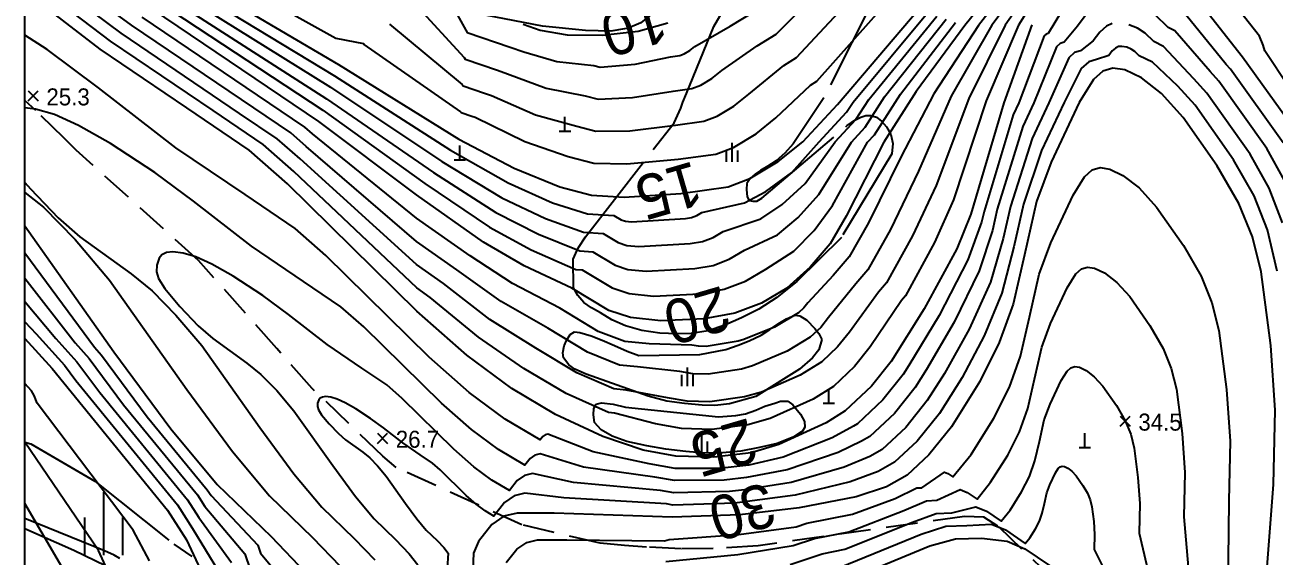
# Model space of a CAD drawing. Header units: millimetres. Extents: x 1017314 to 1767314, y 895264 to 1556514.
# Drawn here: x 1017314 to 1215245, y 1044572 to 1128783 of the extents above; entities that cross this region are included whole.
import ezdxf
from ezdxf.enums import TextEntityAlignment as Align

# ---------------------------------------------------------------- set-up
doc = ezdxf.new("R2010")
doc.units = ezdxf.units.MM
doc.header["$LTSCALE"] = 1000
doc.linetypes.add('15M2P5', pattern=[17.5, 15, -2.5])
doc.linetypes.add('5M2P5', pattern=[7.5, 5, -2.5])
for name, color, linetype in [('A0013110', 1, 'Continuous'), ('A0023119', 1, '5M2P5'), ('C0285311', 7, 'Continuous'), ('D0015112', 3, '15M2P5'), ('D0015212', 3, 'Continuous'), ('F0017111', 30, 'Continuous'), ('F0017114', 7, 'Continuous'), ('F0017131', 7, 'Continuous'), ('F0027132', 7, 'Continuous'), ('F0027217', 7, 'Continuous'), ('등1', 8, 'Continuous')]:
    doc.layers.add(name, color=color, linetype=linetype)
doc.styles.add('HIST', font='H2GPRM.TTF')
doc.styles.add('NGSW', font='H2GPRM.TTF')

# ---------------------------------------------------------------- blocks, each defined once
blk = doc.blocks.new('C0285311')
at = {"layer": 'C0285311', "color": 0}
for p, q in [((-0.024, 0.014), (-0.024, 7.514)), ((-3.024, 0.014), (2.976, 0.014))]:
    blk.add_line(p, q, dxfattribs=at)
blk = doc.blocks.new('D0015212')
at = {"layer": 'D0015212', "color": 0}
for p, q in [((-0.077, -4.058), (-0.077, 5.942)), ((-3.077, -4.058), (-3.077, 1.942)), ((2.923, -4.058), (2.923, 1.942))]:
    blk.add_line(p, q, dxfattribs=at)
blk = doc.blocks.new('F0027217')
at = {"layer": 'F0027217', "color": 0}
for p, q in [((-2.652, 2.652), (2.652, -2.652)), ((-2.652, -2.652), (2.652, 2.652))]:
    blk.add_line(p, q, dxfattribs=at)

msp = doc.modelspace()

# ---------------------------------------------------------------- linework, layer by layer
at = {"elevation": 0}
msp.add_lwpolyline([(1017314.291, 1345263.706), (1767314.291, 1345263.706), (1767314.291, 895263.706), (1017314.291, 895263.706)], close=True, dxfattribs=at)
at = {"layer": 'A0013110', "elevation": 0}
msp.add_lwpolyline([(1150054.79, 1172087.632), (1148384.099, 1170321.623), (1143607.099, 1163607.623), (1131835.099, 1148421.623), (1124229.099, 1139076.623), (1121333.099, 1135046.623), (1118164.099, 1131779.623), (1114901.099, 1129126.623), (1112795.099, 1128234.623), (1112308.099, 1128145.623), (1110157.099, 1127813.623), (1106134.099, 1127891.623), (1099299.099, 1128608.623), (1090307.099, 1130339.623), (1082307.099, 1131580.623), (1070721.099, 1133298.623), (1058805.099, 1135358.623), (1049600.099, 1137787.623), (1041411.099, 1141056.623), (1031402.099, 1146205.623), (1023737.099, 1150709.623), (1017314.291, 1155095.497)], dxfattribs=at)
at = {"layer": 'A0023119', "elevation": 0}
msp.add_lwpolyline([(1180710.099, 1040500.623), (1171502.099, 1049293.623), (1169260.099, 1050742.623), (1166170.099, 1050863.623), (1133489.099, 1046190.623), (1126385.099, 1045773.623), (1121297.099, 1045710.623), (1115793.099, 1045988.623), (1112332.099, 1046251.623), (1108482.099, 1046608.623), (1096067.099, 1049507.623), (1076149.099, 1058611.623), (1074036.099, 1060401.623), (1062838.099, 1071156.623), (1057224.099, 1077470.623), (1044828.099, 1091411.623), (1025414.099, 1108940.623), (1023490.099, 1110905.623), (1019025.099, 1115202.623), (1017314.291, 1116817.41)], dxfattribs=at)
at = {"layer": 'D0015112', "elevation": 0}
for points in [[(1151730.099, 1132698.623), (1143909.099, 1117249.623), (1139048.099, 1109912.623), (1137736.099, 1108449.623), (1136335.099, 1107215.623), (1135025.099, 1106404.623), (1133889.099, 1105718.623), (1133024.099, 1105134.623), (1132245.099, 1104428.623), (1131729.099, 1103654.623), (1131657.099, 1102678.623), (1131743.099, 1101548.623), (1132059.099, 1100956.623), (1132657.099, 1100829.623), (1133312.099, 1100847.623), (1134058.099, 1101301.623), (1147628.099, 1112815.623), (1148817.099, 1113679.623), (1149782.099, 1114186.623), (1150553.099, 1114452.623), (1151374.099, 1114420.623), (1152272.099, 1114145.623), (1153052.099, 1113531.623), (1153861.099, 1112626.623), (1154497.099, 1111415.623), (1154815.099, 1109964.623), (1154702.099, 1108327.623), (1146699.099, 1095104.623), (1139628.099, 1088106.623), (1136462.099, 1085570.623), (1133591.099, 1083727.623), (1130837.099, 1082320.623), (1128201.099, 1081196.623), (1125567.099, 1080300.623), (1122879.099, 1079882.623), (1120672.099, 1079789.623), (1117936.099, 1079906.623), (1115090.099, 1080335.623), (1112496.099, 1081049.623), (1110313.099, 1082050.623), (1108536.099, 1083113.623), (1107086.099, 1083952.623), (1105892.099, 1084774.623), (1104936.099, 1085863.623), (1104214.099, 1087117.623), (1104209.099, 1091651.623), (1104582.099, 1092607.623), (1105051.099, 1093493.623), (1106152.099, 1095196.623), (1120162.099, 1113245.623), (1121231.099, 1115590.623), (1121576.099, 1116522.623), (1122150.099, 1117898.623), (1126496.099, 1128535.623), (1133974.099, 1141521.623)], [(1017314.291, 1062603.441), (1018243.099, 1062338.623), (1028369.099, 1056428.623), (1040911.099, 1046474.623), (1043753.099, 1044514.623)], [(1032355.099, 1044167.623), (1031422.099, 1044716.623), (1029894.099, 1045396.623), (1017314.291, 1050529.518)], [(1017314.291, 1048947.369), (1025059.099, 1045477.623), (1033475.099, 1041437.623), (1034816.099, 1040756.623), (1035893.099, 1040067.623), (1036713.099, 1039255.623), (1037302.099, 1038539.623), (1038096.099, 1037486.623), (1038956.099, 1035870.623), (1039514.099, 1034764.623), (1039990.099, 1033561.623), (1040019.099, 1032961.623), (1039872.099, 1032429.623), (1039513.099, 1031865.623), (1038573.099, 1031337.623), (1037103.099, 1030804.623), (1024271.099, 1028330.623), (1017314.291, 1027541.072)]]:
    msp.add_lwpolyline(points, dxfattribs=at)
for points in [[(1143129.099, 1077249.623), (1142134.099, 1076008.623), (1140035.099, 1074210.623), (1133111.099, 1069885.623), (1128947.099, 1068709.623), (1126651.099, 1068433.623), (1124605.099, 1068470.623), (1121819.099, 1068747.623), (1119041.099, 1069127.623), (1116074.099, 1069931.623), (1106243.099, 1073427.623), (1104464.099, 1074203.623), (1103476.099, 1074884.623), (1102659.099, 1076018.623), (1102549.099, 1076791.623), (1102743.099, 1077884.623), (1103143.099, 1078773.623), (1103723.099, 1079679.623), (1104420.099, 1080105.623), (1105265.099, 1080041.623), (1107036.099, 1079491.623), (1108782.099, 1078806.623), (1110727.099, 1077959.623), (1112717.099, 1077057.623), (1114581.099, 1076391.623), (1124263.099, 1076544.623), (1128351.099, 1077343.623), (1130304.099, 1077999.623), (1132059.099, 1078672.623), (1133984.099, 1079578.623), (1135364.099, 1080493.623), (1136692.099, 1081398.623), (1137968.099, 1082210.623), (1139307.099, 1082758.623), (1140116.099, 1082653.623), (1141232.099, 1081974.623), (1142487.099, 1080670.623), (1143130.099, 1079836.623), (1143613.099, 1078886.623)], [(1140208.099, 1067052.623), (1140821.099, 1065897.623), (1140895.099, 1065030.623), (1140529.099, 1064375.623), (1139145.099, 1063464.623), (1136492.099, 1062399.623), (1133698.099, 1061764.623), (1130755.099, 1061203.623), (1127836.099, 1060916.623), (1125072.099, 1060905.623), (1122058.099, 1061138.623), (1118861.099, 1061543.623), (1115849.099, 1062043.623), (1112676.099, 1062739.623), (1110360.099, 1063558.623), (1108645.099, 1064592.623), (1107586.099, 1065746.623), (1107400.099, 1066953.623), (1107448.099, 1067957.623), (1107853.099, 1068670.623), (1108697.099, 1068873.623), (1110503.099, 1068637.623), (1112493.099, 1068199.623), (1127209.099, 1066630.623), (1129954.099, 1066871.623), (1131467.099, 1067105.623), (1133145.099, 1067720.623), (1134568.099, 1068326.623), (1136135.099, 1068806.623), (1137059.099, 1069123.623), (1138209.099, 1069115.623), (1138990.099, 1068554.623)]]:
    msp.add_lwpolyline(points, close=True, dxfattribs=at)
at = {"layer": 'F0017111'}
for points, elevation in [([(1176513.099, 1141456.623), (1166274.099, 1128683.623), (1158533.099, 1118209.623), (1153390.099, 1110182.623), (1147460.099, 1098439.623), (1144915.099, 1094101.623), (1141748.099, 1090388.623), (1138053.099, 1087037.623), (1134025.099, 1084664.623), (1129807.099, 1083061.623), (1124921.099, 1082201.623), (1118072.099, 1081884.623), (1113266.099, 1082376.623), (1109859.099, 1083495.623), (1103952.099, 1087055.623), (1096405.099, 1090611.623), (1089959.099, 1094352.623), (1079331.099, 1101853.623), (1063876.099, 1113486.623), (1037521.099, 1131270.623)], 20000), ([(1042800.099, 1136761.623), (1066979.099, 1122506.623), (1086086.099, 1110686.623), (1094845.099, 1106080.623), (1102057.099, 1103094.623), (1107107.099, 1101803.623), (1112267.099, 1101480.623), (1121233.099, 1102069.623), (1128723.099, 1103114.623), (1132196.099, 1104432.623), (1136649.099, 1107111.623), (1140577.099, 1110271.623), (1146051.099, 1116155.623), (1158846.099, 1131185.623)], 15000), ([(1096236.099, 1128896.623), (1098945.099, 1127949.623), (1103253.099, 1127195.623), (1108799.099, 1127158.623), (1114465.099, 1127811.623), (1119192.099, 1129122.623)], 10000), ([(1213878.099, 1039398.623), (1215183.099, 1055923.623), (1215441.099, 1067696.623), (1214721.099, 1077963.623), (1213213.099, 1089662.623), (1211837.099, 1095162.623), (1209683.099, 1100452.623), (1206200.099, 1106476.623), (1200860.099, 1114129.623), (1197415.099, 1117915.623), (1194226.099, 1120388.623), (1191591.099, 1121654.623), (1189706.099, 1121946.623), (1188125.099, 1121473.623), (1186625.099, 1120126.623), (1184359.099, 1116482.623), (1179904.099, 1107016.623), (1177632.099, 1100789.623), (1175720.099, 1092315.623), (1173923.099, 1084535.623), (1171712.099, 1078410.623), (1168627.099, 1072256.623), (1164120.099, 1065081.623), (1160538.099, 1060620.623), (1157097.099, 1057393.623), (1153855.099, 1055545.623), (1149052.099, 1053977.623), (1140019.099, 1052213.623), (1130604.099, 1051121.623), (1119886.099, 1050724.623), (1101182.099, 1051384.623), (1095335.099, 1051393.623), (1093217.099, 1050881.623), (1091287.099, 1049552.623), (1089181.099, 1046892.623), (1088370.099, 1045027.623), (1088217.099, 1041165.623)], 30000), ([(1017314.291, 1079067.986), (1021619.099, 1074308.623), (1039891.099, 1051862.623), (1042884.099, 1047165.623), (1045893.099, 1040813.623), (1048071.099, 1034662.623), (1049047.099, 1029546.623), (1049440.099, 1023139.623), (1048991.099, 1011152.623), (1048303.099, 1005468.623), (1047212.099, 1001961.623), (1044482.099, 996766.623), (1040262.099, 990645.623), (1036197.099, 986003.623), (1022049.099, 973464.623), (1017314.291, 969744.179)], 20000), ([(1146039.099, 1040102.623), (1160689.099, 1046193.623), (1164784.099, 1047273.623), (1168914.099, 1047421.623), (1172939.099, 1046903.623), (1175744.099, 1045720.623), (1179657.099, 1043055.623)], 35000)]:
    msp.add_lwpolyline(points, dxfattribs=dict(at, elevation=elevation))
at = {"layer": 'F0017114', "elevation": 25000}
for points in [[(1176867.099, 1128787.623), (1172421.099, 1116417.623), (1167210.099, 1098787.623), (1164956.099, 1093259.623), (1159822.099, 1083787.623), (1154568.099, 1075429.623), (1151438.099, 1071512.623), (1147262.099, 1067584.623), (1144265.099, 1065669.623), (1136799.099, 1062235.623), (1132389.099, 1060956.623), (1126494.099, 1060275.623), (1120454.099, 1060411.623), (1115290.099, 1061338.623), (1108883.099, 1063543.623), (1101403.099, 1067024.623), (1094456.099, 1071153.623), (1087356.099, 1076426.623), (1079400.099, 1083402.623), (1058926.099, 1103580.623), (1052842.099, 1108913.623), (1042965.099, 1115621.623), (1029221.099, 1124925.623), (1017314.291, 1134187.079)], [(1219337.099, 1111022.623), (1210228.099, 1123694.623), (1203051.099, 1132867.623)], [(1017314.291, 1096907.46), (1031420.099, 1076972.623), (1040448.099, 1064737.623), (1047784.099, 1055900.623), (1056307.099, 1047645.623), (1061762.099, 1041982.623), (1065089.099, 1037569.623), (1067586.099, 1032848.623), (1069342.099, 1027729.623), (1070309.099, 1022637.623), (1071065.099, 1011661.623), (1070886.099, 1005969.623), (1069880.099, 1000083.623), (1067570.099, 992202.623), (1064004.099, 983045.623), (1060633.099, 976223.623), (1056828.099, 970225.623), (1052109.099, 964396.623), (1045884.099, 958113.623), (1039872.099, 953063.623), (1032146.099, 947735.623), (1024861.099, 943618.623), (1017837.099, 940607.623), (1017314.291, 940438.305)]]:
    msp.add_lwpolyline(points, dxfattribs=at)
at = {"layer": '등1'}
for points, elevation in [([(1178059.299, 1136510.823), (1172629.899, 1128746.023), (1166865.899, 1117134.423), (1161682.099, 1103345.623), (1157957.699, 1095331.623), (1153859.299, 1087913.223), (1152592.499, 1086428.023), (1147962.099, 1080072.823), (1146084.099, 1077722.623), (1143578.499, 1075365.823), (1140169.099, 1073267.623), (1134002.299, 1070566.023), (1131356.299, 1069798.623), (1125864.899, 1069046.023), (1122240.899, 1069127.623), (1119142.499, 1069683.823), (1112558.699, 1070880.023), (1110636.299, 1071076.823), (1104785.499, 1073613.023), (1098254.499, 1077514.423), (1090975.699, 1082100.623), (1083623.699, 1087782.623), (1079372.499, 1090783.023), (1060906.099, 1107543.023), (1057255.699, 1110742.823), (1051329.499, 1114767.623), (1032541.099, 1127463.623), (1017314.291, 1138879.883)], 23000), ([(1177543.899, 1138159.423), (1170511.299, 1128725.223), (1164088.299, 1117492.823), (1158918.099, 1105624.623), (1154458.499, 1096367.623), (1150877.899, 1089976.023), (1148977.699, 1087748.223), (1144659.099, 1082394.423), (1143407.099, 1080827.623), (1141736.699, 1079256.423), (1138121.099, 1077066.623), (1132603.899, 1074731.223), (1130839.899, 1074219.623), (1125550.299, 1073431.223), (1123134.299, 1073485.623), (1121068.699, 1073856.423), (1114396.499, 1074548.223), (1111512.899, 1074843.423), (1106476.699, 1076907.223), (1100153.699, 1080694.823), (1092785.499, 1084937.623), (1085735.499, 1089972.623), (1079358.699, 1094473.223), (1061896.099, 1109524.223), (1059462.499, 1111657.423), (1055511.699, 1114340.623), (1034201.099, 1128732.623), (1018986.099, 1139925.223)], 22000), ([(1177028.499, 1139808.023), (1168392.699, 1128704.423), (1161310.699, 1117851.223), (1156154.099, 1107903.623), (1150959.299, 1097403.623), (1147896.499, 1092038.823), (1145362.899, 1089068.423), (1141356.099, 1084716.023), (1140730.099, 1083932.623), (1139894.899, 1083147.023), (1136073.099, 1080865.623), (1131205.499, 1078896.423), (1130323.499, 1078640.623), (1125235.699, 1077816.423), (1124027.699, 1077843.623), (1122994.899, 1078029.023), (1116234.299, 1078216.423), (1112389.499, 1078610.023), (1108167.899, 1080201.423), (1102052.899, 1083875.223), (1094595.299, 1087774.623), (1087847.299, 1092162.623), (1079344.899, 1098163.423), (1062886.099, 1111505.423), (1061669.299, 1112572.023), (1059693.899, 1113913.623), (1035861.099, 1130001.623)], 21000), ([(1045091.699, 1138665.223), (1066560.699, 1126695.823), (1069604.699, 1126091.023), (1070947.699, 1125858.223), (1071007.499, 1125798.423), (1071027.499, 1125698.823), (1086352.899, 1115007.423), (1086412.699, 1114907.623), (1088116.099, 1114328.623), (1088657.899, 1114139.223), (1096526.699, 1110303.623), (1103405.499, 1107907.423), (1107445.499, 1106874.623), (1112706.699, 1106746.823), (1120824.899, 1107480.223), (1126816.899, 1108316.223), (1129595.299, 1109370.623), (1133157.699, 1111513.823), (1136300.099, 1114041.823), (1141808.099, 1119261.223), (1142812.499, 1119877.223), (1154408.899, 1133004.023)], 14000), ([(1178574.699, 1134862.223), (1174748.499, 1128766.823), (1169643.499, 1116776.023), (1164446.099, 1101066.623), (1161456.899, 1094295.623), (1156840.699, 1085850.423), (1156207.299, 1085107.823), (1151265.099, 1077751.223), (1148761.099, 1074617.623), (1145420.299, 1071475.223), (1142217.099, 1069468.623), (1135400.699, 1066400.823), (1131872.699, 1065377.623), (1126179.499, 1064660.823), (1121347.499, 1064769.623), (1117216.299, 1065511.223), (1110720.899, 1067211.823), (1109759.699, 1067310.223), (1103094.299, 1070318.823), (1096355.299, 1074334.023), (1089165.899, 1079263.623), (1081511.899, 1085592.623), (1079386.299, 1087092.823), (1059916.099, 1105561.823), (1055048.899, 1109828.223), (1047147.299, 1115194.623), (1030881.099, 1126194.623), (1017314.291, 1136557.138)], 24000), ([(1079124.299, 1132083.223), (1086886.499, 1123649.023), (1087065.899, 1123349.623), (1092176.099, 1121612.623), (1093801.499, 1121044.423), (1099889.899, 1118749.623), (1106102.299, 1117533.023), (1108122.299, 1117016.623), (1113585.899, 1117279.223), (1120008.499, 1118301.423), (1123004.499, 1118719.423), (1124393.699, 1119246.623), (1126174.899, 1120318.223), (1127746.099, 1121582.223), (1133322.099, 1125472.423), (1136335.299, 1127320.423), (1145534.499, 1136640.823)], 12000), ([(1040688.499, 1134565.223), (1065737.899, 1118898.623), (1083384.099, 1107153.423), (1092890.699, 1101389.423), (1099796.299, 1098101.423), (1105845.099, 1095904.423), (1108941.099, 1095710.623), (1111303.899, 1094286.623), (1112666.699, 1093839.023), (1114589.099, 1093642.223), (1122708.299, 1094122.423), (1124662.699, 1094466.423), (1126349.899, 1095107.623), (1127961.099, 1096056.823), (1133933.099, 1098024.223), (1137283.699, 1100300.223), (1140973.499, 1103642.823), (1145702.299, 1110236.023), (1148986.699, 1113766.423), (1151043.899, 1116977.223), (1161817.299, 1130184.823)], 17000), ([(1041744.299, 1135663.423), (1066358.499, 1120702.623), (1084735.099, 1108920.023), (1093867.899, 1103735.023), (1100926.699, 1100598.023), (1106476.099, 1098854.023), (1110604.099, 1098595.623), (1111785.499, 1097883.623), (1112466.899, 1097659.823), (1113428.099, 1097561.423), (1121970.699, 1098096.023), (1122947.899, 1098268.023), (1123791.499, 1098588.623), (1124597.099, 1099063.223), (1131328.099, 1100569.423), (1134739.899, 1102366.423), (1138811.299, 1105377.223), (1143139.699, 1110253.823), (1147518.899, 1114961.023), (1148547.499, 1116566.423), (1160331.699, 1130685.223)], 16000), ([(1075075.899, 1128891.023), (1086619.699, 1119328.223), (1086739.299, 1119128.623), (1090146.099, 1117970.623), (1091229.699, 1117591.823), (1098208.299, 1114526.623), (1104753.899, 1112720.223), (1107783.899, 1111945.623), (1113146.299, 1112013.023), (1120416.699, 1112890.823), (1124910.699, 1113517.823), (1126994.499, 1114308.623), (1129666.299, 1115916.023), (1132023.099, 1117812.023), (1137565.099, 1122366.823), (1139573.899, 1123598.823), (1149971.699, 1134822.423)], 13000), ([(1083172.699, 1135275.423), (1087153.299, 1127969.823), (1087392.499, 1127570.623), (1094206.099, 1125254.623), (1096373.299, 1124497.023), (1101571.499, 1122972.623), (1107450.699, 1122345.823), (1108460.699, 1122087.623), (1114025.499, 1122545.423), (1119600.299, 1123712.023), (1121098.299, 1123921.023), (1121792.899, 1124184.623), (1122683.499, 1124720.423), (1123469.099, 1125352.423), (1129079.099, 1128578.023), (1133096.699, 1131042.023)], 11000), ([(1221484.899, 1113048.223), (1213766.499, 1124663.423), (1213502.899, 1125566.623), (1212923.299, 1127004.823), (1207181.699, 1134343.223)], 24000), ([(1038576.899, 1132368.823), (1064496.699, 1115290.623), (1080682.099, 1103620.223), (1090936.299, 1096698.223), (1097535.499, 1093108.223), (1104583.099, 1090005.223), (1105615.099, 1089940.623), (1110340.699, 1087092.623), (1113066.299, 1086197.423), (1116911.099, 1085803.823), (1124183.499, 1086175.223), (1128092.299, 1086863.223), (1131466.699, 1088145.623), (1134689.099, 1090044.023), (1139143.099, 1092933.823), (1142371.299, 1096167.823), (1145297.899, 1100174.023), (1150827.499, 1110200.423), (1151922.299, 1111377.223), (1156036.699, 1117798.823), (1164788.499, 1129184.023)], 19000), ([(1039632.699, 1133467.023), (1065117.299, 1117094.623), (1082033.099, 1105386.823), (1091913.499, 1099043.823), (1098665.899, 1095604.823), (1105214.099, 1092954.823), (1107278.099, 1092825.623), (1110822.299, 1090689.623), (1112866.499, 1090018.223), (1115750.099, 1089723.023), (1123445.899, 1090148.823), (1126377.499, 1090664.823), (1128908.299, 1091626.623), (1131325.099, 1093050.423), (1136538.099, 1095479.023), (1139827.499, 1098234.023), (1143135.699, 1101908.423), (1148264.899, 1110218.223), (1150454.499, 1112571.823), (1153540.299, 1117388.023), (1163302.899, 1129684.423)], 18000), ([(1181590.299, 1130901.823), (1179434.899, 1127419.423), (1179118.699, 1127324.823), (1178818.699, 1127055.423), (1174808.699, 1116430.623), (1173917.699, 1114537.423), (1169294.499, 1099188.023), (1168912.099, 1097493.223), (1166749.499, 1091514.823), (1162200.099, 1082712.223), (1157379.899, 1074795.023), (1156478.499, 1073360.023), (1153258.099, 1069334.223), (1149229.099, 1065546.423), (1148580.699, 1065176.823), (1145222.499, 1063331.223), (1137443.099, 1060231.223), (1132032.099, 1058989.623), (1127316.099, 1058444.823), (1120340.499, 1058474.223), (1116209.299, 1059215.823), (1107342.899, 1061111.823), (1100189.499, 1063898.423), (1099765.899, 1063796.023), (1099379.899, 1063530.223), (1098958.699, 1062998.223), (1093401.099, 1066301.423), (1087721.099, 1070519.823), (1081356.299, 1076100.623), (1064977.099, 1092243.023), (1060109.899, 1096509.423), (1052208.299, 1101875.823), (1041213.099, 1109319.023), (1028973.899, 1118839.023), (1020810.699, 1124870.223), (1017314.291, 1127154.448)], 26000), ([(1185642.099, 1130672.623), (1184090.499, 1128590.023), (1182002.699, 1126051.223), (1181370.299, 1125862.023), (1180770.299, 1125323.223), (1177196.299, 1116443.623), (1175414.299, 1112657.223), (1171378.899, 1099588.423), (1170614.099, 1096198.823), (1168542.899, 1089770.023), (1164578.099, 1081636.823), (1160191.699, 1074160.423), (1158388.899, 1071290.423), (1155078.099, 1067155.823), (1151196.099, 1063508.223), (1149899.299, 1062769.023), (1146179.899, 1060992.823), (1138087.099, 1058226.823), (1131675.099, 1057022.623), (1128138.099, 1056614.023), (1120226.899, 1056536.823), (1117128.499, 1057093.023), (1105802.699, 1058680.023), (1098975.899, 1060772.223), (1098128.699, 1060567.423), (1097356.699, 1060035.823), (1096514.299, 1058971.823), (1092346.099, 1061449.223), (1088086.099, 1064613.023), (1083312.499, 1068798.623), (1071028.099, 1080905.423), (1067377.699, 1084105.223), (1061451.499, 1088130.023), (1053205.099, 1093712.423), (1044025.699, 1100852.423), (1037903.299, 1105375.823), (1030852.699, 1109982.023), (1025795.899, 1112854.823), (1021983.499, 1114596.623), (1018975.699, 1115449.823), (1017314.291, 1115654.896)], 27000), ([(1216901.099, 1104139.623), (1214082.299, 1109204.223), (1206480.899, 1119868.623), (1205102.899, 1121383.023), (1199521.099, 1127876.023), (1198467.099, 1128382.423), (1196409.099, 1130415.223)], 27000), ([(1216709.699, 1110113.423), (1208354.499, 1121781.623), (1207665.499, 1122538.823), (1201286.099, 1130371.823)], 26000), ([(1189617.499, 1129041.023), (1188674.699, 1128593.023), (1187625.099, 1127666.623), (1186590.699, 1126278.223), (1184570.499, 1124683.023), (1183621.899, 1124399.223), (1182721.899, 1123591.023), (1179583.899, 1116456.623), (1176910.899, 1110777.023), (1173463.299, 1099988.823), (1172316.099, 1094904.423), (1170336.299, 1088025.223), (1166956.099, 1080561.423), (1163003.499, 1073525.823), (1160299.299, 1069220.823), (1156898.099, 1064977.423), (1153163.099, 1061470.023), (1151217.899, 1060361.223), (1147137.299, 1058654.423), (1138731.099, 1056222.423), (1131318.099, 1055055.623), (1128960.099, 1054783.223), (1120113.299, 1054599.423), (1118047.699, 1054970.223), (1104262.499, 1056248.223), (1097762.299, 1057646.023), (1096491.499, 1057338.823), (1095333.499, 1056541.423), (1094069.899, 1054945.423), (1091291.099, 1056597.023), (1088451.099, 1058706.223), (1085268.699, 1061496.623), (1077079.099, 1069567.823), (1074645.499, 1071701.023), (1070694.699, 1074384.223), (1065197.099, 1078105.823), (1059077.499, 1082865.823), (1054995.899, 1085881.423), (1050295.499, 1088952.223), (1046924.299, 1090867.423), (1044382.699, 1092028.623), (1042377.499, 1092597.423), (1040718.299, 1092802.223), (1039717.899, 1092682.223), (1039003.899, 1092354.623), (1038561.099, 1091790.223), (1038198.299, 1090694.623), (1038164.299, 1089632.223), (1038484.299, 1088590.223), (1039464.699, 1086980.623), (1041835.899, 1084163.023), (1044769.499, 1081092.223), (1047066.299, 1079090.623), (1052493.899, 1075169.823), (1054702.299, 1073379.423), (1057214.699, 1070825.823), (1059935.899, 1067603.023), (1066076.699, 1058924.623), (1069687.899, 1054030.623), (1072622.299, 1050495.823), (1076031.499, 1047193.823), (1078213.499, 1044928.623), (1079544.299, 1043163.423)], 28000), ([(1216583.099, 1097409.423), (1214495.099, 1102910.623), (1211454.899, 1108295.023), (1204607.299, 1117955.623), (1202540.299, 1120227.223), (1197756.099, 1125380.223), (1196175.099, 1126139.823), (1194803.099, 1127495.023), (1193605.899, 1128283.823), (1192243.899, 1128826.623)], 28000), ([(1215769.899, 1089760.823), (1214210.099, 1096286.023), (1212089.099, 1101681.623), (1208827.499, 1107385.823), (1202733.699, 1116042.623), (1199977.699, 1119071.423), (1195991.099, 1122884.423), (1193883.099, 1123897.223), (1193197.099, 1124574.823), (1192598.499, 1124969.223), (1191917.499, 1125240.623), (1191139.699, 1125391.423), (1190604.299, 1125347.823), (1190132.899, 1125123.823), (1189608.099, 1124660.623), (1189090.899, 1123966.423), (1187138.299, 1123314.823), (1185873.499, 1122936.423), (1184673.499, 1121858.823), (1181971.499, 1116469.623), (1178407.499, 1108896.823), (1175547.699, 1100389.223), (1174018.099, 1093610.023), (1172129.699, 1086280.423), (1169334.099, 1079486.023), (1165815.299, 1072891.223), (1162209.699, 1067151.223), (1158718.099, 1062799.023), (1155130.099, 1059431.823), (1152536.499, 1057953.423), (1148094.699, 1056316.023), (1139375.099, 1054218.023), (1130961.099, 1053088.623), (1129782.099, 1052952.423), (1119999.699, 1052662.023), (1118966.899, 1052847.423), (1102722.299, 1053816.423), (1096548.699, 1054519.823), (1094854.299, 1054110.223), (1093310.299, 1053047.023), (1091625.499, 1050919.023), (1090236.099, 1051744.823), (1088816.099, 1052799.423), (1087224.899, 1054194.623), (1083130.099, 1058230.223), (1081913.299, 1059296.823), (1079937.899, 1060638.423), (1077189.099, 1062499.223), (1074129.299, 1064879.223), (1072088.499, 1066387.023), (1069738.299, 1067922.423), (1068052.699, 1068880.023), (1066781.899, 1069460.623), (1065779.299, 1069745.023), (1064949.699, 1069847.423), (1064449.499, 1069787.423), (1064092.499, 1069623.623), (1063871.099, 1069341.423), (1063689.699, 1068793.623), (1063672.699, 1068262.423), (1063832.699, 1067741.423), (1064322.899, 1066936.623), (1065508.499, 1065527.823), (1066975.299, 1063992.423), (1068123.699, 1062991.623), (1070837.499, 1061031.223), (1071941.699, 1060136.023), (1073197.899, 1058859.223), (1074558.499, 1057247.823), (1077628.899, 1052908.623), (1079434.499, 1050461.623), (1080901.699, 1048694.223), (1082606.299, 1047043.223), (1083697.299, 1045910.623), (1084362.699, 1045028.023), (1084213.299, 1042591.823)], 29000), ([(1093591.899, 1043550.223), (1095276.699, 1045678.223), (1096820.699, 1046741.423), (1098515.099, 1047151.023), (1103192.699, 1047143.823), (1118664.499, 1046960.023), (1119375.899, 1047213.823), (1130430.499, 1047975.023), (1139530.499, 1049219.023), (1141223.099, 1049791.423), (1148449.499, 1051202.623), (1155221.899, 1053675.223), (1158634.499, 1055369.623), (1159460.499, 1055399.223), (1163018.299, 1057877.223), (1163579.299, 1057640.623), (1164361.899, 1057107.623), (1167227.499, 1060676.423), (1170833.099, 1066416.423), (1173301.099, 1071339.623), (1175069.899, 1076239.623), (1176507.499, 1082463.623), (1178037.099, 1089242.823), (1179854.699, 1094224.423), (1183418.699, 1101797.223), (1185231.499, 1104712.423), (1186431.499, 1105790.023), (1187696.299, 1106168.423), (1189204.299, 1105934.823), (1191312.299, 1104922.023), (1193863.499, 1102943.623), (1196619.499, 1099914.823), (1200891.499, 1093792.423), (1203677.899, 1088973.223), (1205401.099, 1084741.223), (1206501.899, 1080341.223), (1207708.299, 1070982.023), (1208284.299, 1062768.423), (1208077.899, 1053350.023), (1207918.499, 1039317.423)], 31000), ([(1017314.291, 1103807.065), (1018163.299, 1102798.223), (1022563.699, 1098192.023), (1026008.899, 1095189.623), (1034150.299, 1089308.423), (1037462.899, 1086622.823), (1041231.499, 1082792.423), (1045313.299, 1077958.223), (1054524.499, 1064940.623), (1059941.299, 1057599.623), (1064342.899, 1052297.423), (1069456.699, 1047344.423), (1072729.699, 1043946.623)], 27000), ([(1017314.291, 1102224.784), (1020223.499, 1099866.223), (1025248.299, 1094759.023), (1030690.699, 1088313.423), (1042972.299, 1070956.623), (1050194.699, 1061168.623), (1056063.499, 1054099.023), (1062881.899, 1047495.023), (1067245.899, 1042964.623)], 26000), ([(1017314.291, 1092672.18), (1028340.499, 1077677.423), (1029459.899, 1076439.823), (1036682.299, 1066651.823), (1046205.499, 1055093.023), (1046804.099, 1054153.623), (1054224.299, 1046279.223), (1054659.899, 1045049.023), (1059219.099, 1039495.423)], 24000), ([(1017314.291, 1088652.783), (1025260.899, 1078382.223), (1027499.699, 1075907.023), (1032916.499, 1068566.023), (1044626.899, 1054285.423), (1045824.099, 1052406.623), (1052141.499, 1044912.823), (1053012.699, 1042452.423)], 23000), ([(1118865.699, 1043703.023), (1130256.899, 1044828.423), (1139041.899, 1046224.423), (1142427.099, 1047369.223), (1147846.899, 1048427.623), (1156588.699, 1051804.823), (1160171.899, 1053345.623), (1161823.899, 1053404.823), (1165498.499, 1055133.823), (1166620.499, 1054660.623), (1168185.699, 1053594.623), (1170334.899, 1056271.223), (1173039.099, 1060576.223), (1174890.099, 1064268.623), (1176216.699, 1067943.623), (1177294.899, 1072611.623), (1178442.099, 1077696.023), (1179805.299, 1081432.223), (1182478.299, 1087111.823), (1183837.899, 1089298.223), (1184737.899, 1090106.423), (1185686.499, 1090390.223), (1186817.499, 1090215.023), (1188398.499, 1089455.423), (1190311.899, 1087971.623), (1192378.899, 1085700.023), (1195582.899, 1081108.223), (1197672.699, 1077493.823), (1198965.099, 1074319.823), (1199790.699, 1071019.823), (1200695.499, 1064000.423), (1201127.499, 1057840.223), (1200972.699, 1050776.423), (1201958.899, 1039236.223)], 32000), ([(1017314.291, 1084948.418), (1022181.299, 1079087.023), (1025539.499, 1075374.223), (1029150.699, 1070480.223), (1043048.299, 1053477.823), (1044844.099, 1050659.623), (1050058.699, 1043546.423)], 22000), ([(1017314.291, 1081729.934), (1019101.699, 1079791.823), (1023579.299, 1074841.423), (1025384.899, 1072394.423), (1041469.699, 1052670.223), (1043864.099, 1048912.623), (1047975.899, 1042180.023)], 21000), ([(1138553.299, 1043229.823), (1143631.099, 1044947.023), (1147244.299, 1045652.623), (1157955.499, 1049934.423), (1161709.299, 1051321.623), (1164187.299, 1051410.423), (1167978.699, 1052390.423), (1169661.699, 1051680.623), (1172009.499, 1050081.623), (1173442.299, 1051866.023), (1175245.099, 1054736.023), (1176479.099, 1057197.623), (1177363.499, 1059647.623), (1178082.299, 1062759.623), (1178847.099, 1066149.223), (1179755.899, 1068640.023), (1181537.899, 1072426.423), (1182444.299, 1073884.023), (1183044.299, 1074422.823), (1183676.699, 1074612.023), (1184430.699, 1074495.223), (1185484.699, 1073988.823), (1186760.299, 1072999.623), (1188138.299, 1071485.223), (1190274.299, 1068424.023), (1191667.499, 1066014.423), (1192529.099, 1063898.423), (1193079.499, 1061698.423), (1193682.699, 1057018.823), (1193970.699, 1052912.023), (1193867.499, 1048202.823), (1195999.299, 1039155.023)], 33000), ([(1037046.899, 1043829.623), (1034435.299, 1048652.423), (1019219.899, 1068820.423), (1018770.699, 1070035.023), (1018353.299, 1070754.223), (1017314.291, 1071913.293)], 19000), ([(1017314.291, 982761.927), (1026613.499, 991236.823), (1027554.299, 992464.023), (1028611.899, 994082.823), (1028559.099, 994256.823), (1029314.099, 998838.423), (1029282.499, 999114.023), (1031814.499, 1002786.623), (1033452.499, 1005903.623), (1034107.099, 1008007.823), (1034519.899, 1011418.223), (1035924.099, 1022142.823), (1035688.299, 1025987.023), (1035102.699, 1029056.623), (1034037.899, 1035250.023), (1033969.899, 1035378.823), (1033323.899, 1035903.623), (1033232.299, 1036029.223), (1031209.699, 1040493.623), (1028979.499, 1045442.223), (1017314.291, 1062605.971)], 18000), ([(1146641.699, 1042877.623), (1159322.299, 1048064.023), (1163246.699, 1049297.623), (1166550.699, 1049416.023), (1170458.899, 1049647.023), (1172702.899, 1048700.623), (1175833.299, 1046568.623), (1176549.699, 1047460.823), (1177451.099, 1048895.823), (1178068.099, 1050126.623), (1178510.299, 1051351.623), (1178869.699, 1052907.623), (1179252.099, 1054602.423), (1179706.499, 1055847.823), (1180597.499, 1057741.023), (1181050.699, 1058469.823), (1181350.699, 1058739.223), (1181666.899, 1058833.823), (1182043.899, 1058775.423), (1182570.899, 1058522.223), (1183208.699, 1058027.623), (1183897.699, 1057270.423), (1184965.699, 1055739.823), (1185662.299, 1054535.023), (1186093.099, 1053477.023), (1186368.299, 1052377.023), (1186669.899, 1050037.223), (1186813.899, 1047983.823), (1186762.299, 1045629.223), (1190039.699, 1039073.823)], 34000), ([(1017314.291, 989675.125), (1021821.699, 993853.423), (1023232.899, 995694.223), (1024819.299, 998122.423), (1024740.099, 998383.423), (1023840.099, 1002934.823), (1023792.699, 1003348.223), (1025480.699, 1005796.623), (1026572.699, 1007874.623), (1027009.099, 1009277.423), (1027284.299, 1011551.023), (1029166.099, 1021644.423), (1029008.899, 1024207.223), (1028618.499, 1026253.623), (1028110.299, 1032468.223), (1028008.299, 1032661.423), (1027039.299, 1033448.623), (1026901.899, 1033637.023), (1025372.499, 1037157.623), (1023523.699, 1042232.023), (1017314.291, 1052882.336)], 17000)]:
    msp.add_lwpolyline(points, dxfattribs=dict(at, elevation=elevation))

# ---------------------------------------------------------------- block references
at = {"layer": 'C0285311', "xscale": 300, "yscale": 300, "zscale": 300}
for p in [(1102895.299, 1111949.423, 0), (1086245.299, 1107397.423, 0), (1144714.299, 1068813.423, 0), (1185261.299, 1061798.423, 0)]:
    msp.add_blockref('C0285311', p, dxfattribs=at)
at = {"layer": 'D0015212'}
for p, xscale, yscale, zscale in [((1129416.199, 1108295.023, 0), 300, 300, 300), ((1122332.199, 1072703.023, 0), 300, 300, 300), ((1124573.199, 1062141.023, 0), 300, 300, 300), ((1029872.099, 1048756.623, 0), 1000, 1000, 1000)]:
    msp.add_blockref('D0015212', p, dxfattribs=dict(at, xscale=xscale, yscale=yscale, zscale=zscale))
at = {"layer": 'F0027217', "xscale": 300, "yscale": 300, "zscale": 300}
for p in [(1018606.887, 1117526.434, 25270), (1191643.079, 1065956.583, 33441), (1073970.099, 1063237.623, 26730)]:
    msp.add_blockref('F0027217', p, dxfattribs=at)

# ---------------------------------------------------------------- texts
at = {"layer": 'F0017131', "style": 'NGSW'}
for s, p in [('10', (1107984.736, 1130282.624, 0)), ('15', (1113493.261, 1104397.498, 0)), ('20', (1117953.511, 1084618.002, 0)), ('25', (1122234.741, 1063660.177, 0)), ('30', (1125112.87, 1053524.064, 0))]:
    msp.add_text(s, height=7000, rotation=196.22789978, dxfattribs=at).set_placement(p, align=Align.RIGHT)
at = {"layer": 'F0027132', "style": 'HIST'}
for s, p in [('25.3', (1020706.887, 1116026.434, 17689)), ('34.5', (1193743.079, 1064456.583, 23100)), ('26.7', (1076070.099, 1061737.623, 18711))]:
    msp.add_text(s, height=2700, dxfattribs=at).set_placement(p)

doc.saveas('drawing.dxf')
